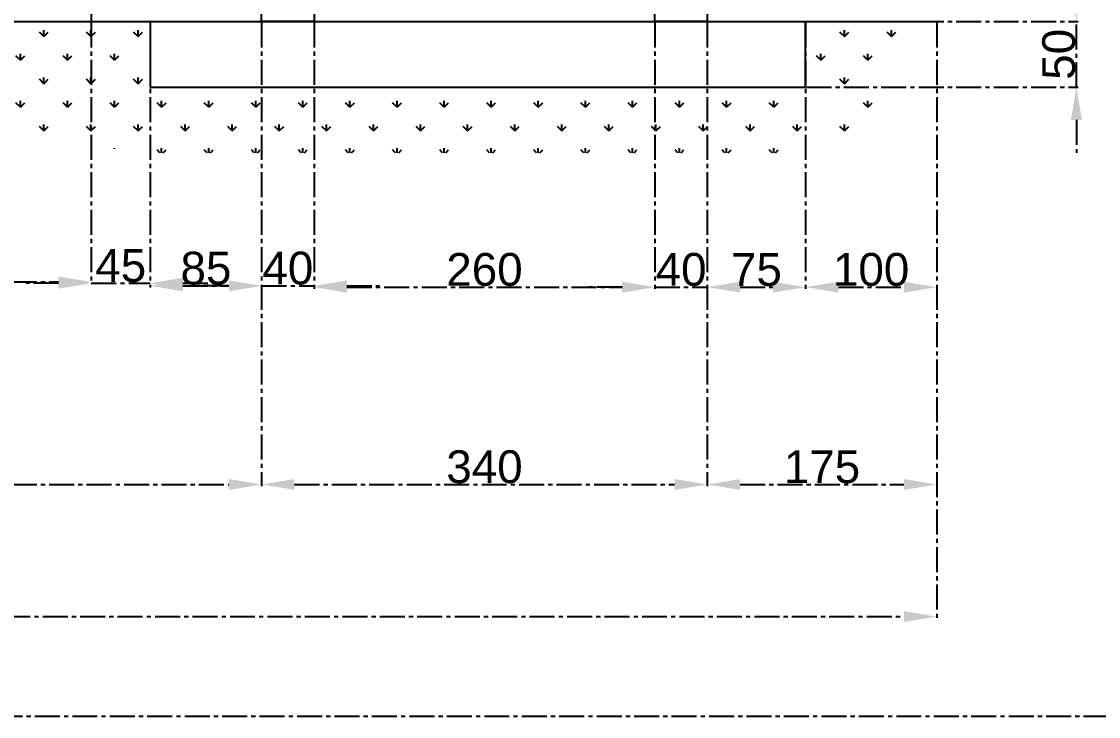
# Model space of a CAD drawing. Header units: centimetres. Extents: x -483 to 5478, y -332 to 3204.
# Drawn here: x 1262 to 2083, y 1495 to 2025 of the extents above; entities that cross this region are included whole.
import ezdxf

# ---------------------------------------------------------------- set-up
doc = ezdxf.new("R2010")
doc.units = ezdxf.units.CM
doc.linetypes.add('AXES2', pattern=[28.575, 19.05, -3.175, 3.175, -3.175])
doc.styles.get("Standard").update_dxf_attribs({"font": 'arial.ttf'})
doc.dimstyles.new('ISO-25', dxfattribs={"dimtxt": 25, "dimasz": 25, "dimexe": 1.25, "dimexo": 0.625, "dimtad": 1, "dimtxsty": 'Standard', "dimcen": 2.5, "dimadec": 0, "dimazin": 0, "dimtfac": 1, "dimtmove": 0, "dimatfit": 3, "dimfxl": 1, "dimarcsym": 0})
pattern_1 = [(90, (3110.786, 2192.773), (-17.96051, 17.96051), [4.7625, -31.15852]), (45, (3110.786, 2192.773), (-17.96051, 17.96051), [4.7625, -20.6375]), (135, (3110.786, 2192.773), (-17.96051, -17.96051), [4.7625, -20.6375])]

# ---------------------------------------------------------------- blocks, each defined once
blk = doc.blocks.new('*D96')
at = {"color": 0, "linetype": 'AXES2', "lineweight": -2, "transparency": 16777216}
for p, q in [((914.94, 2024.01), (914.94, 1824.86)), ((1314.94, 2024.01), (1314.94, 1824.86)), ((939.94, 1826.11), (1289.94, 1826.11))]:
    blk.add_line(p, q, dxfattribs=at)
at = {"color": 0, "linetype": 'AXES2', "transparency": 16777216}
for points in [[(939.94, 1830.28), (939.94, 1821.94), (914.94, 1826.11)], [(1289.94, 1830.28), (1289.94, 1821.94), (1314.94, 1826.11)]]:
    blk.add_solid(points, dxfattribs=at)
at = {"layer": 'Defpoints', "color": 0, "linetype": 'AXES2', "transparency": 16777216}
for p in [(914.94, 2024.64), (1314.94, 2024.64), (1314.94, 1826.11)]:
    blk.add_point(p, dxfattribs=at)
at = {"color": 0, "linetype": 'AXES2', "transparency": 16777216, "insert": (1114.94, 1839.5), "char_height": 25, "attachment_point": 5}
blk.add_mtext('400', dxfattribs=at)
blk = doc.blocks.new('*D97')
at = {"color": 0, "linetype": 'AXES2', "lineweight": -2, "transparency": 16777216}
for p, q in [((1314.94, 2024.01), (1314.94, 1823.86)), ((1359.94, 2024.01), (1359.94, 1823.86)), ((1289.94, 1825.11), (1264.94, 1825.11)), ((1314.94, 1825.11), (1359.94, 1825.11)), ((1384.94, 1825.11), (1409.94, 1825.11))]:
    blk.add_line(p, q, dxfattribs=at)
at = {"color": 0, "linetype": 'AXES2', "transparency": 16777216}
for points in [[(1289.94, 1829.28), (1289.94, 1820.94), (1314.94, 1825.11)], [(1384.94, 1829.28), (1384.94, 1820.94), (1359.94, 1825.11)]]:
    blk.add_solid(points, dxfattribs=at)
at = {"layer": 'Defpoints', "color": 0, "linetype": 'AXES2', "transparency": 16777216}
for p in [(1314.94, 2024.64), (1359.94, 2024.64), (1359.94, 1825.11)]:
    blk.add_point(p, dxfattribs=at)
at = {"color": 0, "linetype": 'AXES2', "transparency": 16777216, "insert": (1337.44, 1838.45), "char_height": 25, "attachment_point": 5}
blk.add_mtext('45', dxfattribs=at)
blk = doc.blocks.new('*D98')
at = {"color": 0, "linetype": 'AXES2', "lineweight": -2, "transparency": 16777216}
for p, q in [((1359.94, 2024.01), (1359.94, 1821.85)), ((1444.94, 2024.01), (1444.94, 1821.85)), ((1384.94, 1823.1), (1419.94, 1823.1))]:
    blk.add_line(p, q, dxfattribs=at)
at = {"color": 0, "linetype": 'AXES2', "transparency": 16777216}
for points in [[(1384.94, 1827.27), (1384.94, 1818.94), (1359.94, 1823.1)], [(1419.94, 1827.27), (1419.94, 1818.94), (1444.94, 1823.1)]]:
    blk.add_solid(points, dxfattribs=at)
at = {"layer": 'Defpoints', "color": 0, "linetype": 'AXES2', "transparency": 16777216}
for p in [(1359.94, 2024.64), (1444.94, 2024.64), (1444.94, 1823.1)]:
    blk.add_point(p, dxfattribs=at)
at = {"color": 0, "linetype": 'AXES2', "transparency": 16777216, "insert": (1402.44, 1836.49), "char_height": 25, "attachment_point": 5}
blk.add_mtext('85', dxfattribs=at)
blk = doc.blocks.new('*D99')
at = {"color": 0, "linetype": 'AXES2', "lineweight": -2, "transparency": 16777216}
for p, q in [((1444.94, 2024.01), (1444.94, 1821.85)), ((1484.94, 2024.01), (1484.94, 1821.85)), ((1419.94, 1823.1), (1394.94, 1823.1)), ((1444.94, 1823.1), (1484.94, 1823.1)), ((1509.94, 1823.1), (1534.94, 1823.1))]:
    blk.add_line(p, q, dxfattribs=at)
at = {"color": 0, "linetype": 'AXES2', "transparency": 16777216}
for points in [[(1419.94, 1827.27), (1419.94, 1818.94), (1444.94, 1823.1)], [(1509.94, 1827.27), (1509.94, 1818.94), (1484.94, 1823.1)]]:
    blk.add_solid(points, dxfattribs=at)
at = {"layer": 'Defpoints', "color": 0, "linetype": 'AXES2', "transparency": 16777216}
for p in [(1444.94, 2024.64), (1484.94, 2024.64), (1484.94, 1823.1)]:
    blk.add_point(p, dxfattribs=at)
at = {"color": 0, "linetype": 'AXES2', "transparency": 16777216, "insert": (1464.94, 1836.49), "char_height": 25, "attachment_point": 5}
blk.add_mtext('40', dxfattribs=at)
blk = doc.blocks.new('*D100')
at = {"color": 0, "linetype": 'AXES2', "lineweight": -2, "transparency": 16777216}
for p, q in [((1484.94, 2024.01), (1484.94, 1820.85)), ((1744.94, 2024.01), (1744.94, 1820.85)), ((1509.94, 1822.1), (1719.94, 1822.1))]:
    blk.add_line(p, q, dxfattribs=at)
at = {"color": 0, "linetype": 'AXES2', "transparency": 16777216}
for points in [[(1509.94, 1826.27), (1509.94, 1817.94), (1484.94, 1822.1)], [(1719.94, 1826.27), (1719.94, 1817.94), (1744.94, 1822.1)]]:
    blk.add_solid(points, dxfattribs=at)
at = {"layer": 'Defpoints', "color": 0, "linetype": 'AXES2', "transparency": 16777216}
for p in [(1484.94, 2024.64), (1744.94, 2024.64), (1744.94, 1822.1)]:
    blk.add_point(p, dxfattribs=at)
at = {"color": 0, "linetype": 'AXES2', "transparency": 16777216, "insert": (1614.94, 1835.49), "char_height": 25, "attachment_point": 5}
blk.add_mtext('260', dxfattribs=at)
blk = doc.blocks.new('*D101')
at = {"color": 0, "linetype": 'AXES2', "lineweight": -2, "transparency": 16777216}
for p, q in [((1744.94, 2024.01), (1744.94, 1820.85)), ((1784.94, 2024.01), (1784.94, 1820.85)), ((1719.94, 1822.1), (1694.94, 1822.1)), ((1744.94, 1822.1), (1784.94, 1822.1)), ((1809.94, 1822.1), (1834.94, 1822.1))]:
    blk.add_line(p, q, dxfattribs=at)
at = {"color": 0, "linetype": 'AXES2', "transparency": 16777216}
for points in [[(1719.94, 1826.27), (1719.94, 1817.94), (1744.94, 1822.1)], [(1809.94, 1826.27), (1809.94, 1817.94), (1784.94, 1822.1)]]:
    blk.add_solid(points, dxfattribs=at)
at = {"layer": 'Defpoints', "color": 0, "linetype": 'AXES2', "transparency": 16777216}
for p in [(1744.94, 2024.64), (1784.94, 2024.64), (1784.94, 1822.1)]:
    blk.add_point(p, dxfattribs=at)
at = {"color": 0, "linetype": 'AXES2', "transparency": 16777216, "insert": (1764.94, 1835.49), "char_height": 25, "attachment_point": 5}
blk.add_mtext('40', dxfattribs=at)
blk = doc.blocks.new('*D102')
at = {"color": 0, "linetype": 'AXES2', "lineweight": -2, "transparency": 16777216}
for p, q in [((1784.94, 2024.01), (1784.94, 1820.85)), ((1859.94, 2024.01), (1859.94, 1820.85)), ((1809.94, 1822.1), (1834.94, 1822.1))]:
    blk.add_line(p, q, dxfattribs=at)
at = {"color": 0, "linetype": 'AXES2', "transparency": 16777216}
for points in [[(1809.94, 1826.27), (1809.94, 1817.94), (1784.94, 1822.1)], [(1834.94, 1826.27), (1834.94, 1817.94), (1859.94, 1822.1)]]:
    blk.add_solid(points, dxfattribs=at)
at = {"layer": 'Defpoints', "color": 0, "linetype": 'AXES2', "transparency": 16777216}
for p in [(1784.94, 2024.64), (1859.94, 2024.64), (1859.94, 1822.1)]:
    blk.add_point(p, dxfattribs=at)
at = {"color": 0, "linetype": 'AXES2', "transparency": 16777216, "insert": (1822.44, 1835.44), "char_height": 25, "attachment_point": 5}
blk.add_mtext('75', dxfattribs=at)
blk = doc.blocks.new('*D104')
at = {"color": 0, "linetype": 'AXES2', "lineweight": -2, "transparency": 16777216}
for p, q in [((1859.94, 2024.01), (1859.94, 1820.85)), ((1959.94, 2024.01), (1959.94, 1820.85)), ((1884.94, 1822.1), (1934.94, 1822.1))]:
    blk.add_line(p, q, dxfattribs=at)
at = {"color": 0, "linetype": 'AXES2', "transparency": 16777216}
for points in [[(1884.94, 1826.27), (1884.94, 1817.94), (1859.94, 1822.1)], [(1934.94, 1826.27), (1934.94, 1817.94), (1959.94, 1822.1)]]:
    blk.add_solid(points, dxfattribs=at)
at = {"layer": 'Defpoints', "color": 0, "linetype": 'AXES2', "transparency": 16777216}
for p in [(1859.94, 2024.64), (1959.94, 2024.64), (1959.94, 1822.1)]:
    blk.add_point(p, dxfattribs=at)
at = {"color": 0, "linetype": 'AXES2', "transparency": 16777216, "insert": (1909.94, 1835.49), "char_height": 25, "attachment_point": 5}
blk.add_mtext('100', dxfattribs=at)
blk = doc.blocks.new('*D107')
at = {"color": 0, "linetype": 'AXES2', "lineweight": -2, "transparency": 16777216}
for p, q in [((914.94, 2024.01), (914.94, 1670.4)), ((1444.94, 2024.01), (1444.94, 1670.4)), ((939.94, 1671.65), (1419.94, 1671.65))]:
    blk.add_line(p, q, dxfattribs=at)
at = {"color": 0, "linetype": 'AXES2', "transparency": 16777216}
for points in [[(939.94, 1675.82), (939.94, 1667.48), (914.94, 1671.65)], [(1419.94, 1675.82), (1419.94, 1667.48), (1444.94, 1671.65)]]:
    blk.add_solid(points, dxfattribs=at)
at = {"layer": 'Defpoints', "color": 0, "linetype": 'AXES2', "transparency": 16777216}
for p in [(914.94, 2024.64), (1444.94, 2024.64), (1444.94, 1671.65)]:
    blk.add_point(p, dxfattribs=at)
at = {"color": 0, "linetype": 'AXES2', "transparency": 16777216, "insert": (1179.94, 1685.05), "char_height": 25, "attachment_point": 5}
blk.add_mtext('530', dxfattribs=at)
blk = doc.blocks.new('*D108')
at = {"color": 0, "linetype": 'AXES2', "lineweight": -2, "transparency": 16777216}
for p, q in [((1444.94, 2024.01), (1444.94, 1670.4)), ((1784.94, 2024.01), (1784.94, 1670.4)), ((1469.94, 1671.65), (1759.94, 1671.65))]:
    blk.add_line(p, q, dxfattribs=at)
at = {"color": 0, "linetype": 'AXES2', "transparency": 16777216}
for points in [[(1469.94, 1675.82), (1469.94, 1667.48), (1444.94, 1671.65)], [(1759.94, 1675.82), (1759.94, 1667.48), (1784.94, 1671.65)]]:
    blk.add_solid(points, dxfattribs=at)
at = {"layer": 'Defpoints', "color": 0, "linetype": 'AXES2', "transparency": 16777216}
for p in [(1444.94, 2024.64), (1784.94, 2024.64), (1784.94, 1671.65)]:
    blk.add_point(p, dxfattribs=at)
at = {"color": 0, "linetype": 'AXES2', "transparency": 16777216, "insert": (1614.94, 1685.05), "char_height": 25, "attachment_point": 5}
blk.add_mtext('340', dxfattribs=at)
blk = doc.blocks.new('*D109')
at = {"color": 0, "linetype": 'AXES2', "lineweight": -2, "transparency": 16777216}
for p, q in [((1784.94, 2024.01), (1784.94, 1670.4)), ((1959.94, 2024.01), (1959.94, 1670.4)), ((1809.94, 1671.65), (1934.94, 1671.65))]:
    blk.add_line(p, q, dxfattribs=at)
at = {"color": 0, "linetype": 'AXES2', "transparency": 16777216}
for points in [[(1809.94, 1675.82), (1809.94, 1667.48), (1784.94, 1671.65)], [(1934.94, 1675.82), (1934.94, 1667.48), (1959.94, 1671.65)]]:
    blk.add_solid(points, dxfattribs=at)
at = {"layer": 'Defpoints', "color": 0, "linetype": 'AXES2', "transparency": 16777216}
for p in [(1784.94, 2024.64), (1959.94, 2024.64), (1959.94, 1671.65)]:
    blk.add_point(p, dxfattribs=at)
at = {"color": 0, "linetype": 'AXES2', "transparency": 16777216, "insert": (1872.44, 1685.04), "char_height": 25, "attachment_point": 5}
blk.add_mtext('175', dxfattribs=at)
blk = doc.blocks.new('*D110')
at = {"color": 0, "linetype": 'AXES2', "lineweight": -2, "transparency": 16777216}
for p, q in [((109.94, 2021.4), (109.94, 1569.73)), ((1959.94, 2024.01), (1959.94, 1569.73)), ((134.94, 1570.98), (1934.94, 1570.98))]:
    blk.add_line(p, q, dxfattribs=at)
at = {"color": 0, "linetype": 'AXES2', "transparency": 16777216}
for points in [[(134.94, 1575.15), (134.94, 1566.82), (109.94, 1570.98)], [(1934.94, 1575.15), (1934.94, 1566.82), (1959.94, 1570.98)]]:
    blk.add_solid(points, dxfattribs=at)
at = {"layer": 'Defpoints', "color": 0, "linetype": 'AXES2', "transparency": 16777216}
for p in [(109.94, 2022.02), (1959.94, 2024.64), (1959.94, 1570.98)]:
    blk.add_point(p, dxfattribs=at)
at = {"color": 0, "linetype": 'AXES2', "transparency": 16777216, "insert": (1034.94, 1584.37), "char_height": 25, "attachment_point": 5}
blk.add_mtext('1850', dxfattribs=at)
blk = doc.blocks.new('*D111')
at = {"color": 0, "linetype": 'AXES2', "lineweight": -2, "transparency": 16777216}
for p, q in [((2066.56, 2049.64), (2066.56, 2074.64)), ((1860.56, 2024.64), (2067.81, 2024.64)), ((2066.56, 1974.64), (2066.56, 2024.64)), ((1860.56, 1974.64), (2067.81, 1974.64)), ((2066.56, 1949.64), (2066.56, 1924.64))]:
    blk.add_line(p, q, dxfattribs=at)
at = {"color": 0, "linetype": 'AXES2', "transparency": 16777216}
for points in [[(2062.39, 2049.64), (2070.73, 2049.64), (2066.56, 2024.64)], [(2062.39, 1949.64), (2070.73, 1949.64), (2066.56, 1974.64)]]:
    blk.add_solid(points, dxfattribs=at)
at = {"layer": 'Defpoints', "color": 0, "linetype": 'AXES2', "transparency": 16777216}
for p in [(1859.94, 2024.64), (2066.56, 2024.64), (1859.94, 1974.64)]:
    blk.add_point(p, dxfattribs=at)
at = {"color": 0, "linetype": 'AXES2', "transparency": 16777216, "insert": (2053.17, 1999.64), "char_height": 25, "attachment_point": 5, "rotation": 90}
blk.add_mtext('50', dxfattribs=at)

msp = doc.modelspace()

# ---------------------------------------------------------------- hatches: boundary and pattern name
at = {"linetype": 'AXES2', "true_color": 0x636466}
h = msp.add_hatch(dxfattribs=at)
h.set_pattern_fill('GRASS', color=251)
h.set_pattern_definition(pattern_1)
edge = h.paths.add_edge_path()
edge.add_line((214.936, 2374.637), (214.936, 2324.637))
edge.add_line((914.936, 1974.637), (214.936, 2324.637))
edge.add_line((214.936, 2374.637), (914.936, 2024.637))
edge.add_line((914.936, 2024.637), (1359.936, 2024.637))
edge.add_line((1357.792, 1924.637), (914.936, 1974.637))
h = msp.add_hatch(dxfattribs=at)
h.set_pattern_fill('GRASS', color=251)
h.set_pattern_definition(pattern_1)
edge = h.paths.add_edge_path()
edge.add_line((1859.936, 1974.637), (1859.936, 2024.637))
edge.add_line((1859.936, 2024.637), (1959.936, 2024.637))
edge.add_line((1959.936, 1974.637), (1859.936, 1924.637))
edge.add_line((1959.936, 2024.637), (1959.936, 1974.637))
h = msp.add_hatch(dxfattribs=at)
h.set_pattern_fill('GRASS', color=251)
h.set_pattern_definition(pattern_1)
edge = h.paths.add_edge_path()
edge.add_line((1359.936, 1974.637), (1859.936, 1974.637))
edge.add_line((1859.936, 1924.637), (1357.792, 1924.637))

# ---------------------------------------------------------------- linework, layer by layer
at = {"linetype": 'ByBlock'}
for p, q in [((1444.936, 2024.637), (1444.936, 2384.637)), ((1484.936, 2384.637), (1484.936, 2024.637)), ((1744.936, 2024.637), (1744.936, 2384.637)), ((1784.936, 2384.637), (1784.936, 2024.637)), ((914.936, 2024.637), (1359.936, 2024.637)), ((1359.936, 2024.637), (1359.936, 1974.637)), ((1359.936, 2024.637), (1359.936, 1974.637)), ((1474.936, 2024.637), (1444.936, 2024.637)), ((1484.936, 2024.637), (1444.936, 2024.637)), ((1784.936, 2024.637), (1744.936, 2024.637)), ((1859.936, 1974.637), (1859.936, 2024.637)), ((1859.936, 1974.637), (1859.936, 2024.637)), ((1359.936, 1974.637), (1859.936, 1974.637)), ((1359.936, 1974.637), (1859.936, 1974.637))]:
    msp.add_line(p, q, dxfattribs=at)
at = {"color": 242, "linetype": 'ByBlock', "true_color": 0xcd2027}
msp.add_line((1314.936, 2354.655), (1314.936, 2024.637), dxfattribs=at)
at = {"color": 2, "linetype": 'ByBlock', "true_color": 0xf1eb1f}
for p, q in [((914.936, 2024.637), (1359.936, 2024.637)), ((1359.936, 2024.637), (1859.936, 2024.637)), ((1859.936, 2024.637), (1959.936, 2024.637)), ((1859.936, 2024.637), (1959.936, 2024.637))]:
    msp.add_line(p, q, dxfattribs=at)
at = {"linetype": 'AXES2'}
msp.add_line((2262.549, 1494.8), (-476.467, 1494.8), dxfattribs=at)

# ---------------------------------------------------------------- dimensions: what is measured, and where the dimension line sits
dim = msp.add_linear_dim(base=(2066.559, 2024.637), p1=(1859.936, 1974.637), p2=(1859.936, 2024.637), angle=90, dimstyle='ISO-25', dxfattribs=at)
dim.commit()
dim.dimension.update_dxf_attribs({"geometry": '*D111', "text_midpoint": (2053.17, 1999.637)})
for base, p1, p2, picture, middle in [((1959.936, 1570.985), (109.936, 2022.023), (1959.936, 2024.637), '*D110', (1034.936, 1584.374)), ((1314.936, 1826.111), (914.936, 2024.637), (1314.936, 2024.637), '*D96', (1114.936, 1839.5)), ((1444.936, 1671.651), (914.936, 2024.637), (1444.936, 2024.637), '*D107', (1179.936, 1685.049)), ((1359.936, 1825.109), (1314.936, 2024.637), (1359.936, 2024.637), '*D97', (1337.436, 1838.447)), ((1444.936, 1823.105), (1359.936, 2024.637), (1444.936, 2024.637), '*D98', (1402.436, 1836.494)), ((1484.936, 1823.105), (1444.936, 2024.637), (1484.936, 2024.637), '*D99', (1464.936, 1836.494)), ((1784.936, 1671.651), (1444.936, 2024.637), (1784.936, 2024.637), '*D108', (1614.936, 1685.049)), ((1744.936, 1822.103), (1484.936, 2024.637), (1744.936, 2024.637), '*D100', (1614.936, 1835.492)), ((1784.936, 1822.103), (1744.936, 2024.637), (1784.936, 2024.637), '*D101', (1764.936, 1835.492)), ((1959.936, 1671.651), (1784.936, 2024.637), (1959.936, 2024.637), '*D109', (1872.436, 1685.04)), ((1959.936, 1822.103), (1859.936, 2024.637), (1959.936, 2024.637), '*D104', (1909.936, 1835.492))]:
    dim = msp.add_linear_dim(base=base, p1=p1, p2=p2, dimstyle='ISO-25', dxfattribs=at)
    dim.commit()
    dim.dimension.update_dxf_attribs({"geometry": picture, "text_midpoint": middle})
dim = msp.add_linear_dim(base=(1859.936, 1822.103), p1=(1784.936, 2024.637), p2=(1859.936, 2024.637), dimstyle='ISO-25', override={"dimtmove": 1}, dxfattribs=at)
dim.commit()
dim.dimension.update_dxf_attribs({"geometry": '*D102', "text_midpoint": (1822.436, 1835.441)})

doc.saveas('drawing.dxf')
